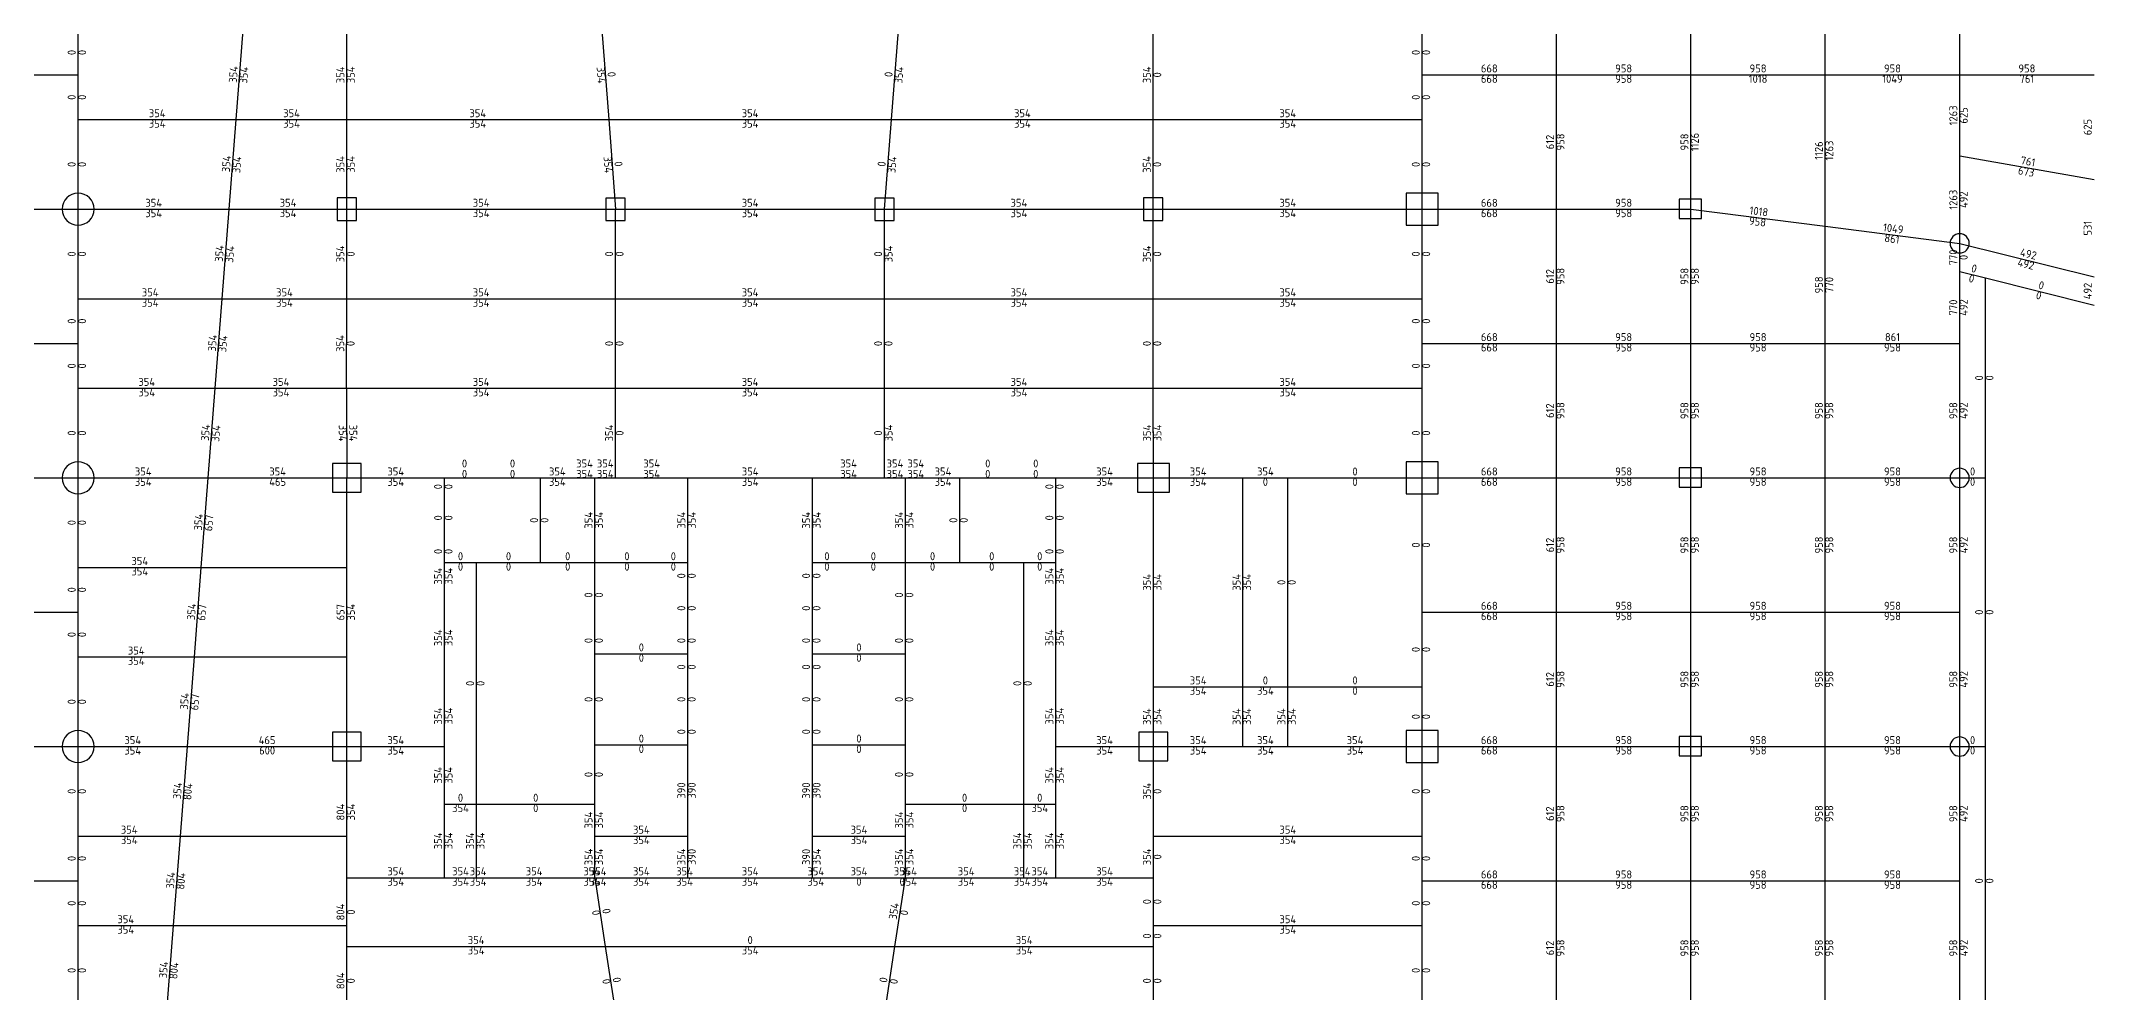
# Model space of a CAD drawing. Header units: millimetres. Extents: x -245177 to 1112891, y -1092030 to 122567.
# Drawn here: x -80562 to -16446, y -13873 to 15891 of the extents above; entities that cross this region are included whole.
import ezdxf
from ezdxf.enums import TextEntityAlignment as Align

# ---------------------------------------------------------------- set-up
doc = ezdxf.new("R2010")
doc.units = ezdxf.units.MM
doc.header["$MEASUREMENT"] = 0
for name, color, linetype in [('13', 4, 'Continuous'), ('dsg', 7, 'Continuous'), ('jiantu', 134, 'Continuous')]:
    doc.layers.add(name, color=color, linetype=linetype)
doc.styles.add('TrueTypeFont', font='yjkeng.shx', dxfattribs={"bigfont": 'yjkchn.shx'})

msp = doc.modelspace()

# ---------------------------------------------------------------- linework, layer by layer
at = {"layer": 'jiantu'}
for p, q in [((-33210, 14833), (-33210, 19033)), ((-29010, 14833), (-29010, 19033)), ((-24810, 14833), (-24810, 19033)), ((-20610, 14833), (-20610, 19033)), ((-79405, 14833), (-79405, 16233)), ((-74462, 13433), (-74244, 16233)), ((-71009, 13433), (-71007, 16233)), ((-63040, 16233), (-62825, 13433)), ((-53988, 13433), (-53771, 16233)), ((-45809, 13433), (-45807, 16233)), ((-37405, 14833), (-37405, 16233)), ((-83610, 14833), (-79405, 14833)), ((-79405, 13433), (-79405, 14833)), ((-37405, 13433), (-37405, 14833)), ((-37405, 14833), (-33210, 14833)), ((-33210, 10633), (-33210, 14833)), ((-33210, 14833), (-29010, 14833)), ((-29010, 10633), (-29010, 14833)), ((-29010, 14833), (-24810, 14833)), ((-24810, 10098), (-24810, 14833)), ((-24810, 14833), (-20610, 14833)), ((-20610, 14833), (-16410, 14833)), ((-20610, 12297), (-20610, 14833)), ((-79405, 10632), (-79405, 13433)), ((-79405, 13433), (-74462, 13433)), ((-74680, 10633), (-74462, 13433)), ((-74462, 13433), (-71009, 13433)), ((-71010, 10633), (-71009, 13433)), ((-71009, 13433), (-62825, 13433)), ((-62825, 13433), (-62610, 10632)), ((-62825, 13433), (-53988, 13433)), ((-54205, 10632), (-53988, 13433)), ((-53988, 13433), (-45809, 13433)), ((-45810, 10633), (-45809, 13433)), ((-45809, 13433), (-37405, 13433)), ((-37405, 10632), (-37405, 13433)), ((-20610, 9564), (-20610, 12297)), ((-20610, 12297), (-16410, 11564)), ((-83610, 10633), (-79405, 10632)), ((-79405, 10632), (-74680, 10633)), ((-79405, 7833), (-79405, 10632)), ((-74899, 7833), (-74680, 10633)), ((-74680, 10633), (-71010, 10633)), ((-71012, 7833), (-71010, 10633)), ((-71010, 10633), (-62610, 10632)), ((-62610, 10632), (-54205, 10632)), ((-62610, 7833), (-62610, 10632)), ((-54205, 10632), (-45810, 10633)), ((-54205, 7833), (-54205, 10632)), ((-45810, 10633), (-37405, 10632)), ((-45809, 7833), (-45810, 10633)), ((-37405, 10632), (-33210, 10633)), ((-37405, 7833), (-37405, 10632)), ((-33210, 10633), (-29010, 10633)), ((-33210, 6433), (-33210, 10633)), ((-29010, 10633), (-24810, 10098)), ((-29010, 6433), (-29010, 10633)), ((-24810, 10098), (-20610, 9564)), ((-24810, 6433), (-24810, 10098)), ((-20610, 8685), (-20610, 9564)), ((-20610, 9564), (-16410, 8514)), ((-20610, 6433), (-20610, 8685)), ((-20610, 8685), (-19803, 8483)), ((-19803, 8483), (-16410, 7635)), ((-19803, 2233), (-19803, 8483)), ((-79405, 7833), (-74899, 7833)), ((-79405, 6433), (-79405, 7833)), ((-75117, 5033), (-74899, 7833)), ((-74899, 7833), (-71012, 7833)), ((-71014, 5033), (-71012, 7833)), ((-71012, 7833), (-62610, 7833)), ((-62610, 5033), (-62610, 7833)), ((-62610, 7833), (-54205, 7833)), ((-54205, 5033), (-54205, 7833)), ((-54205, 7833), (-45809, 7833)), ((-45807, 5033), (-45809, 7833)), ((-45809, 7833), (-37405, 7833)), ((-37405, 6433), (-37405, 7833)), ((-83610, 6433), (-79405, 6433)), ((-79405, 5033), (-79405, 6433)), ((-37405, 5033), (-37405, 6433)), ((-37405, 6433), (-33210, 6433)), ((-33210, 2233), (-33210, 6433)), ((-33210, 6433), (-29010, 6433)), ((-29010, 2233), (-29010, 6433)), ((-29010, 6433), (-24810, 6433)), ((-24810, 2233), (-24810, 6433)), ((-24810, 6433), (-20610, 6433)), ((-20610, 2233), (-20610, 6433)), ((-79405, 2232), (-79405, 5033)), ((-79405, 5033), (-75117, 5033)), ((-75335, 2232), (-75117, 5033)), ((-75117, 5033), (-71014, 5033)), ((-71014, 5033), (-71005, 2232)), ((-71014, 5033), (-62610, 5033)), ((-62610, 2232), (-62610, 5033)), ((-62610, 5033), (-54205, 5033)), ((-54205, 2232), (-54205, 5033)), ((-54205, 5033), (-45807, 5033)), ((-45805, 2232), (-45807, 5033)), ((-45807, 5033), (-37405, 5033)), ((-37405, 2232), (-37405, 5033)), ((-83610, 2233), (-79405, 2232)), ((-79405, 2232), (-75335, 2232)), ((-79405, -567), (-79405, 2232)), ((-75554, -567), (-75335, 2232)), ((-75335, 2232), (-71005, 2232)), ((-71005, 2232), (-67955, 2232)), ((-71005, -6168), (-71005, 2232)), ((-64955, 2232), (-63905, 2232)), ((-63255, -418), (-63255, 2232)), ((-60355, 2232), (-56455, 2232)), ((-60355, -418), (-60355, 2232)), ((-56455, -418), (-56455, 2232)), ((-53555, -418), (-53555, 2232)), ((-52905, 2232), (-51855, 2232)), ((-48855, 2232), (-45805, 2232)), ((-45805, 2232), (-43005, 2232)), ((-45805, -4300), (-45805, 2232)), ((-43005, 2232), (-41605, 2232)), ((-43005, -4300), (-43005, 2232)), ((-41605, 2232), (-37405, 2232)), ((-41605, -4300), (-41605, 2232)), ((-37405, 2232), (-33210, 2233)), ((-37405, -1967), (-37405, 2232)), ((-33210, 2233), (-29010, 2233)), ((-33210, -1967), (-33210, 2233)), ((-29010, 2233), (-24810, 2233)), ((-29010, -1967), (-29010, 2233)), ((-24810, 2233), (-20610, 2233)), ((-24810, -1967), (-24810, 2233)), ((-20610, 2233), (-19803, 2233)), ((-20610, -1967), (-20610, 2233)), ((-19804, -6167), (-19803, 2233)), ((-67955, 282), (-67955, 1682)), ((-48855, 282), (-48855, 1682)), ((-79405, -567), (-75554, -567)), ((-79405, -1967), (-79405, -567)), ((-75772, -3367), (-75554, -567)), ((-75554, -567), (-71018, -567)), ((-66955, -7968), (-66955, -418)), ((-64955, -418), (-63255, -418)), ((-63255, -418), (-61255, -418)), ((-63255, -2443), (-63255, -418)), ((-61255, -418), (-60355, -418)), ((-60355, -1243), (-60355, -418)), ((-56455, -418), (-55555, -418)), ((-56455, -1243), (-56455, -418)), ((-55555, -418), (-53555, -418)), ((-53555, -418), (-51855, -418)), ((-53555, -2443), (-53555, -418)), ((-49855, -7968), (-49855, -418)), ((-67955, -4268), (-67955, -1268)), ((-60355, -2443), (-60355, -1243)), ((-56455, -2443), (-56455, -1243)), ((-48855, -4268), (-48855, -1268)), ((-83610, -1967), (-79405, -1967)), ((-79405, -3367), (-79405, -1967)), ((-37405, -4300), (-37405, -1967)), ((-37405, -1967), (-33210, -1967)), ((-33210, -6167), (-33210, -1967)), ((-33210, -1967), (-29010, -1967)), ((-29010, -6167), (-29010, -1967)), ((-29010, -1967), (-24810, -1967)), ((-24810, -6167), (-24810, -1967)), ((-24810, -1967), (-20610, -1967)), ((-20610, -6167), (-20610, -1967)), ((-79405, -6168), (-79405, -3367)), ((-79405, -3367), (-75772, -3367)), ((-75990, -6168), (-75772, -3367)), ((-75772, -3367), (-71020, -3367)), ((-60355, -5293), (-60355, -4093)), ((-56455, -5293), (-56455, -4093)), ((-45805, -6168), (-45805, -4300)), ((-45805, -4300), (-43005, -4300)), ((-43005, -4300), (-41605, -4300)), ((-41605, -6168), (-41605, -4300)), ((-41605, -4300), (-37405, -4300)), ((-37405, -6168), (-37405, -4300)), ((-60355, -6118), (-60355, -5293)), ((-56455, -6118), (-56455, -5293)), ((-83610, -6167), (-79405, -6168)), ((-79405, -6168), (-75990, -6168)), ((-79405, -8967), (-79405, -6168)), ((-76209, -8967), (-75990, -6168)), ((-75990, -6168), (-71005, -6168)), ((-71005, -6168), (-67955, -6168)), ((-71005, -10268), (-71005, -6168)), ((-63255, -6118), (-60355, -6118)), ((-60355, -8968), (-60355, -6118)), ((-56455, -6118), (-53555, -6118)), ((-56455, -8968), (-56455, -6118)), ((-48855, -6168), (-45805, -6168)), ((-45805, -6168), (-43005, -6168)), ((-45805, -8967), (-45805, -6168)), ((-43005, -6168), (-41605, -6168)), ((-41605, -6168), (-37405, -6168)), ((-37405, -6168), (-33210, -6167)), ((-37405, -8967), (-37405, -6168)), ((-33210, -6167), (-29010, -6167)), ((-33210, -10367), (-33210, -6167)), ((-29010, -6167), (-24810, -6167)), ((-29010, -10367), (-29010, -6167)), ((-24810, -6167), (-20610, -6167)), ((-24810, -10367), (-24810, -6167)), ((-20610, -6167), (-19804, -6167)), ((-20610, -10367), (-20610, -6167)), ((-19804, -14567), (-19804, -6167)), ((-67955, -7968), (-66955, -7968)), ((-66955, -10268), (-66955, -7968)), ((-66955, -7968), (-63255, -7968)), ((-53555, -7968), (-49855, -7968)), ((-49855, -10268), (-49855, -7968)), ((-49855, -7968), (-48855, -7968)), ((-79405, -8967), (-76209, -8967)), ((-79405, -10367), (-79405, -8967)), ((-76427, -11767), (-76209, -8967)), ((-76209, -8967), (-71024, -8967)), ((-63255, -8968), (-60355, -8968)), ((-56455, -8968), (-53555, -8968)), ((-45805, -10268), (-45805, -8967)), ((-45805, -8967), (-37405, -8967)), ((-37405, -10367), (-37405, -8967)), ((-83610, -10367), (-79405, -10367)), ((-79405, -11767), (-79405, -10367)), ((-71005, -12418), (-71005, -10268)), ((-71005, -10268), (-67955, -10268)), ((-66855, -10268), (-63455, -10268)), ((-63255, -10268), (-62930, -12418)), ((-63055, -10268), (-60555, -10268)), ((-60355, -10268), (-56455, -10268)), ((-56255, -10268), (-53755, -10268)), ((-53880, -12418), (-53555, -10268)), ((-53355, -10268), (-49955, -10268)), ((-48855, -10268), (-45805, -10268)), ((-45805, -11767), (-45805, -10268)), ((-37405, -11767), (-37405, -10367)), ((-37405, -10367), (-33210, -10367)), ((-33210, -14567), (-33210, -10367)), ((-33210, -10367), (-29010, -10367)), ((-29010, -14567), (-29010, -10367)), ((-29010, -10367), (-24810, -10367)), ((-24810, -14567), (-24810, -10367)), ((-24810, -10367), (-20610, -10367)), ((-20610, -14567), (-20610, -10367)), ((-79405, -14568), (-79405, -11767)), ((-79405, -11767), (-76427, -11767)), ((-76645, -14568), (-76427, -11767)), ((-76427, -11767), (-71026, -11767)), ((-45805, -12418), (-45805, -11767)), ((-45805, -11767), (-37405, -11767)), ((-37405, -14568), (-37405, -11767)), ((-71005, -14568), (-71005, -12418)), ((-71005, -12418), (-62930, -12418)), ((-62930, -12418), (-62605, -14568)), ((-62930, -12418), (-53880, -12418)), ((-54205, -14568), (-53880, -12418)), ((-53880, -12418), (-45805, -12418)), ((-45805, -14568), (-45805, -12418))]:
    msp.add_line(p, q, dxfattribs=at)
at = {"layer": 'jiantu', "color": 94}
for p, q in [((-67955, 2232), (-66705, 2232)), ((-67955, 1682), (-67955, 2232)), ((-66705, 2232), (-64955, 2232)), ((-64955, -418), (-64955, 2232)), ((-63905, 2232), (-63255, 2232)), ((-63255, 2232), (-62610, 2232)), ((-62610, 2232), (-60355, 2232)), ((-56455, 2232), (-54205, 2232)), ((-54205, 2232), (-53555, 2232)), ((-53555, 2232), (-52905, 2232)), ((-51855, 2232), (-50105, 2232)), ((-51855, -418), (-51855, 2232)), ((-50105, 2232), (-48855, 2232)), ((-48855, 1682), (-48855, 2232)), ((-43005, 2232), (-41605, 2232)), ((-43005, -4300), (-43005, 2232)), ((-41605, 2232), (-37405, 2232)), ((-37405, -1967), (-37405, 2232)), ((-67955, -418), (-67955, 282)), ((-48855, -418), (-48855, 282)), ((-67955, -1268), (-67955, -418)), ((-67955, -418), (-66955, -418)), ((-66955, -418), (-64955, -418)), ((-51855, -418), (-49855, -418)), ((-49855, -418), (-48855, -418)), ((-48855, -1268), (-48855, -418)), ((-63255, -3268), (-63255, -2443)), ((-60355, -3268), (-60355, -2443)), ((-56455, -3268), (-56455, -2443)), ((-53555, -3268), (-53555, -2443)), ((-37405, -4300), (-37405, -1967)), ((-63255, -3268), (-60355, -3268)), ((-63255, -6118), (-63255, -3268)), ((-60355, -4093), (-60355, -3268)), ((-56455, -3268), (-53555, -3268)), ((-56455, -4093), (-56455, -3268)), ((-53555, -6118), (-53555, -3268)), ((-67955, -6168), (-67955, -4268)), ((-48855, -6168), (-48855, -4268)), ((-43005, -6168), (-43005, -4300)), ((-37405, -6168), (-37405, -4300)), ((-67955, -7968), (-67955, -6168)), ((-63255, -7968), (-63255, -6118)), ((-60355, -8968), (-60355, -6118)), ((-56455, -8968), (-56455, -6118)), ((-53555, -7968), (-53555, -6118)), ((-48855, -7968), (-48855, -6168)), ((-43005, -6168), (-41605, -6168)), ((-41605, -6168), (-37405, -6168)), ((-67955, -10268), (-67955, -7968)), ((-63255, -8968), (-63255, -7968)), ((-53555, -8968), (-53555, -7968)), ((-48855, -10268), (-48855, -7968)), ((-63255, -10268), (-63255, -8968)), ((-63255, -8968), (-60355, -8968)), ((-60355, -10268), (-60355, -8968)), ((-56455, -10268), (-56455, -8968)), ((-56455, -8968), (-53555, -8968)), ((-53555, -10268), (-53555, -8968)), ((-67955, -10268), (-66955, -10268)), ((-66955, -10268), (-66855, -10268)), ((-63455, -10268), (-63255, -10268)), ((-63255, -10268), (-63055, -10268)), ((-60555, -10268), (-60355, -10268)), ((-56455, -10268), (-56255, -10268)), ((-53755, -10268), (-53555, -10268)), ((-53555, -10268), (-53355, -10268)), ((-49955, -10268), (-49855, -10268)), ((-49855, -10268), (-48855, -10268))]:
    msp.add_line(p, q, dxfattribs=at)
at = {"layer": 'jiantu', "color": 54}
for points in [[(-78905, 10632, 1), (-79905, 10632, 1)], [(-20310, 9564, 1), (-20910, 9564, 1)], [(-78905, 2232, 1), (-79905, 2232, 1)], [(-20310, 2233, 1), (-20910, 2233, 1)], [(-78905, -6168, 1), (-79905, -6168, 1)], [(-20310, -6167, 1), (-20910, -6167, 1)]]:
    msp.add_lwpolyline(points, format="xyb", close=True, dxfattribs=at)
for points in [[(-70710, 10983), (-71310, 10983), (-71310, 10283), (-70710, 10283)], [(-62310, 10982), (-62910, 10982), (-62910, 10282), (-62310, 10282)], [(-53905, 10982), (-54505, 10982), (-54505, 10282), (-53905, 10282)], [(-45510, 10983), (-46110, 10983), (-46110, 10283), (-45510, 10283)], [(-36905, 11132), (-37905, 11132), (-37905, 10132), (-36905, 10132)], [(-28675, 10943), (-29375, 10943), (-29375, 10343), (-28675, 10343)], [(-70555, 2682), (-71455, 2682), (-71455, 1782), (-70555, 1782)], [(-45305, 2682), (-46305, 2682), (-46305, 1782), (-45305, 1782)], [(-36905, 2732), (-37905, 2732), (-37905, 1732), (-36905, 1732)], [(-28675, 2543), (-29375, 2543), (-29375, 1943), (-28675, 1943)], [(-70555, -5718), (-71455, -5718), (-71455, -6618), (-70555, -6618)], [(-45355, -5718), (-46255, -5718), (-46255, -6618), (-45355, -6618)], [(-36905, -5668), (-37905, -5668), (-37905, -6668), (-36905, -6668)], [(-28675, -5857), (-29375, -5857), (-29375, -6457), (-28675, -6457)]]:
    msp.add_lwpolyline(points, close=True, dxfattribs=at)

# ---------------------------------------------------------------- texts
at = {"layer": '13', "color": 4, "linetype": 'Continuous', "style": 'TrueTypeFont'}
for s, p in [('668', (-35308, 14833)), ('958', (-31110, 14833)), ('958', (-26910, 14833)), ('958', (-22710, 14833)), ('958', (-18510, 14833)), ('668', (-35308, 10632)), ('958', (-31110, 10633)), ('668', (-35308, 6433)), ('958', (-31110, 6433)), ('958', (-26910, 6433)), ('861', (-22710, 6433)), ('668', (-35308, 2232)), ('958', (-31110, 2233)), ('958', (-26910, 2233)), ('958', (-22710, 2233)), ('668', (-35308, -1967)), ('958', (-31110, -1967)), ('958', (-26910, -1967)), ('958', (-22710, -1967)), ('668', (-35308, -6168)), ('958', (-31110, -6167)), ('958', (-26910, -6167)), ('958', (-22710, -6167)), ('668', (-35308, -10367)), ('958', (-31110, -10367)), ('958', (-26910, -10367)), ('958', (-22710, -10367))]:
    msp.add_text(s, height=250, dxfattribs=at).set_placement(p, align=Align.BOTTOM_CENTER)
for s, p in [('668', (-35308, 14833)), ('958', (-31110, 14833)), ('1018', (-26910, 14833)), ('1049', (-22710, 14833)), ('761', (-18510, 14833)), ('668', (-35308, 10632)), ('958', (-31110, 10633)), ('668', (-35308, 6433)), ('958', (-31110, 6433)), ('958', (-26910, 6433)), ('958', (-22710, 6433)), ('668', (-35308, 2232)), ('958', (-31110, 2233)), ('958', (-26910, 2233)), ('958', (-22710, 2233)), ('668', (-35308, -1967)), ('958', (-31110, -1967)), ('958', (-26910, -1967)), ('958', (-22710, -1967)), ('600', (-73498, -6168)), ('668', (-35308, -6168)), ('958', (-31110, -6167)), ('958', (-26910, -6167)), ('958', (-22710, -6167)), ('668', (-35308, -10367)), ('958', (-31110, -10367)), ('958', (-26910, -10367)), ('958', (-22710, -10367))]:
    msp.add_text(s, height=250, dxfattribs=at).set_placement(p, align=Align.TOP_CENTER)
for s, rotation, p in [('1263', 90, (-20610, 13565)), ('612', 90, (-33210, 12733)), ('958', 90, (-29010, 12733)), ('625', 90, (-16410, 13199)), ('1126', 90, (-24810, 12466)), ('761', -9.89955, (-18510, 11930)), ('1263', 90, (-20610, 10930)), ('1018', -7.25414, (-26910, 10366)), ('1049', -7.25414, (-22710, 9831)), ('531', 90, (-16410, 10039)), ('770', 90, (-20610, 9125)), ('612', 90, (-33210, 8533)), ('958', 90, (-29010, 8533)), ('958', 90, (-24810, 8266)), ('770', 90, (-20610, 7559)), ('612', 90, (-33210, 4333)), ('958', 90, (-29010, 4333)), ('958', 90, (-24810, 4333)), ('958', 90, (-20610, 4333)), ('612', 90, (-33210, 133)), ('958', 90, (-29010, 133)), ('958', 90, (-24810, 133)), ('958', 90, (-20610, 133)), ('657', 90, (-71005, -1968)), ('958', 90, (-29010, -4067)), ('958', 90, (-24810, -4067)), ('958', 90, (-20610, -4067)), ('612', 90, (-33210, -4067)), ('804', 90, (-71005, -8218)), ('612', 90, (-33210, -8267)), ('958', 90, (-29010, -8267)), ('958', 90, (-24810, -8267)), ('958', 90, (-20610, -8267)), ('804', 90, (-71005, -11343)), ('612', 90, (-33210, -12467)), ('958', 90, (-29010, -12467)), ('958', 90, (-24810, -12467)), ('958', 90, (-20610, -12467)), ('804', 90, (-71005, -13493))]:
    msp.add_text(s, height=250, rotation=rotation, dxfattribs=at).set_placement(p, align=Align.BOTTOM_CENTER)
for s, rotation, p in [('625', 90, (-20610, 13565)), ('958', 90, (-33210, 12733)), ('1126', 90, (-29010, 12733)), ('1263', 90, (-24810, 12466)), ('673', -9.89955, (-18510, 11930)), ('958', -7.25414, (-26910, 10366)), ('861', -7.25414, (-22710, 9831)), ('958', 90, (-33210, 8533)), ('958', 90, (-29010, 8533)), ('770', 90, (-24810, 8266)), ('958', 90, (-33210, 4333)), ('958', 90, (-29010, 4333)), ('958', 90, (-24810, 4333)), ('657', 85.54134, (-75445, 833)), ('958', 90, (-33210, 133)), ('958', 90, (-29010, 133)), ('958', 90, (-24810, 133)), ('657', 85.54134, (-75663, -1967)), ('958', 90, (-33210, -4067)), ('958', 90, (-29010, -4067)), ('958', 90, (-24810, -4067)), ('657', 85.54134, (-75881, -4767)), ('804', 85.54134, (-76100, -7567)), ('958', 90, (-33210, -8267)), ('958', 90, (-29010, -8267)), ('958', 90, (-24810, -8267)), ('804', 85.54134, (-76318, -10367)), ('958', 90, (-33210, -12467)), ('958', 90, (-29010, -12467)), ('958', 90, (-24810, -12467)), ('804', 85.54134, (-76536, -13167))]:
    msp.add_text(s, height=250, rotation=rotation, dxfattribs=at).set_placement(p, align=Align.TOP_CENTER)
at = {"layer": 'dsg', "color": 1, "linetype": 'Continuous', "style": 'TrueTypeFont'}
for s, rotation, p in [('0', 90, (-79405, 15533)), ('0', 90, (-37405, 15533)), ('354', 85.54134, (-74353, 14833)), ('354', 90, (-71009, 14833)), ('0', 274.3862, (-62933, 14833)), ('0', 85.57554, (-53880, 14833)), ('354', 90, (-45809, 14833)), ('0', 90, (-79405, 14133)), ('0', 90, (-37405, 14133)), ('354', 85.54134, (-74571, 12033)), ('354', 90, (-71010, 12033)), ('354', 90, (-45810, 12033)), ('0', 90, (-79405, 12033)), ('0', 274.3862, (-62718, 12033)), ('0', 85.57554, (-54096, 12032)), ('0', 90, (-37405, 12033)), ('0', 90, (-79405, 9233)), ('354', 85.54134, (-74790, 9233)), ('354', 90, (-71012, 9233)), ('0', 90, (-62610, 9233)), ('0', 90, (-54205, 9232)), ('354', 90, (-45809, 9233)), ('0', 90, (-37405, 9233)), ('492', 345.96376, (-18510, 9039)), ('0', 345.9596, (-20207, 8584)), ('0', 345.9596, (-18107, 8059)), ('492', 90, (-16410, 8074)), ('0', 90, (-79405, 7133)), ('0', 90, (-37405, 7133)), ('354', 85.54134, (-75008, 6433)), ('354', 90, (-71014, 6433)), ('0', 90, (-62610, 6433)), ('0', 90, (-54205, 6433)), ('0', 90, (-45807, 6433)), ('0', 90, (-79405, 5733)), ('0', 90, (-37405, 5733)), ('0', 90, (-19803, 5358)), ('354', 85.54134, (-75226, 3633)), ('354', 270.19401, (-71009, 3633)), ('354', 90, (-62610, 3633)), ('354', 90, (-45805, 3633)), ('0', 90, (-79405, 3633)), ('0', 90, (-54205, 3633)), ('0', 90, (-37405, 3633)), ('0', 90, (-67955, 1957)), ('0', 90, (-48855, 1957)), ('0', 90, (-79405, 833)), ('354', 85.54134, (-75445, 833)), ('0', 90, (-67955, 982)), ('0', 90, (-64955, 907)), ('354', 90, (-63255, 907)), ('354', 90, (-60355, 907)), ('354', 90, (-56455, 907)), ('354', 90, (-53555, 907)), ('0', 90, (-51855, 907)), ('0', 90, (-48855, 982)), ('0', 90, (-37405, 133)), ('354', 90, (-67955, -843)), ('0', 90, (-67955, -68)), ('354', 90, (-48855, -843)), ('0', 90, (-48855, -68)), ('0', 90, (-79405, -1267)), ('0', 90, (-60355, -830)), ('0', 90, (-56455, -830)), ('354', 90, (-45805, -1034)), ('354', 90, (-43005, -1034)), ('0', 90, (-41605, -1034)), ('354', 85.54134, (-75663, -1967)), ('0', 90, (-63255, -1430)), ('0', 90, (-60355, -1843)), ('0', 90, (-56455, -1843)), ('0', 90, (-53555, -1430)), ('0', 90, (-19804, -1967)), ('354', 90, (-67955, -2768)), ('354', 90, (-48855, -2768)), ('0', 90, (-79405, -2667)), ('0', 90, (-63255, -2855)), ('0', 90, (-60355, -2855)), ('0', 90, (-56455, -2855)), ('0', 90, (-53555, -2855)), ('0', 90, (-37405, -3134)), ('0', 90, (-60355, -3680)), ('0', 90, (-56455, -3680)), ('0', 90, (-66955, -4193)), ('0', 90, (-49855, -4193)), ('0', 90, (-79405, -4767)), ('354', 85.54134, (-75881, -4767)), ('354', 90, (-67955, -5218)), ('0', 90, (-63255, -4693)), ('0', 90, (-60355, -4693)), ('0', 90, (-56455, -4693)), ('0', 90, (-53555, -4693)), ('354', 90, (-48855, -5218)), ('354', 90, (-45805, -5234)), ('354', 90, (-43005, -5234)), ('354', 90, (-41605, -5234)), ('0', 90, (-60355, -5705)), ('0', 90, (-56455, -5705)), ('0', 90, (-37405, -5234)), ('354', 90, (-67955, -7068)), ('0', 90, (-63255, -7043)), ('0', 90, (-53555, -7043)), ('354', 90, (-48855, -7068)), ('0', 90, (-79405, -7567)), ('354', 85.54134, (-76100, -7567)), ('390', 90, (-60355, -7543)), ('390', 90, (-56455, -7543)), ('354', 90, (-45805, -7567)), ('0', 90, (-37405, -7567)), ('354', 90, (-63255, -8468)), ('354', 90, (-53555, -8468)), ('354', 90, (-67955, -9118)), ('354', 90, (-66955, -9118)), ('354', 90, (-49855, -9118)), ('354', 90, (-48855, -9118)), ('0', 90, (-79405, -9667)), ('354', 90, (-63255, -9618)), ('354', 90, (-60355, -9618)), ('390', 90, (-56455, -9618)), ('354', 90, (-53555, -9618)), ('354', 90, (-45805, -9617)), ('0', 90, (-37405, -9667)), ('354', 85.54134, (-76318, -10367)), ('0', 90, (-19804, -10367)), ('0', 90, (-79405, -11067)), ('0', 278.59594, (-63092, -11343)), ('354', 81.40412, (-53717, -11343)), ('0', 90, (-45805, -11017)), ('0', 90, (-37405, -11067)), ('0', 90, (-45805, -12092)), ('0', 90, (-79405, -13167)), ('354', 85.54134, (-76536, -13167)), ('0', 278.59594, (-62767, -13493)), ('0', 81.40412, (-54042, -13493)), ('0', 90, (-45805, -13493)), ('0', 90, (-37405, -13167))]:
    msp.add_text(s, height=250, rotation=rotation, dxfattribs=at).set_placement(p, align=Align.BOTTOM_CENTER)
for s, rotation, p in [('0', 90, (-79405, 15533)), ('0', 90, (-37405, 15533)), ('354', 85.54134, (-74353, 14833)), ('354', 90, (-71009, 14833)), ('354', 274.3862, (-62933, 14833)), ('354', 85.57554, (-53880, 14833)), ('0', 90, (-45809, 14833)), ('0', 90, (-79405, 14133)), ('0', 90, (-37405, 14133)), ('354', 85.54134, (-74571, 12033)), ('354', 90, (-71010, 12033)), ('354', 274.3862, (-62718, 12033)), ('354', 85.57554, (-54096, 12032)), ('0', 90, (-79405, 12033)), ('0', 90, (-45810, 12033)), ('0', 90, (-37405, 12033)), ('492', 90, (-20610, 10930)), ('0', 90, (-79405, 9233)), ('354', 85.54134, (-74790, 9233)), ('0', 90, (-71012, 9233)), ('0', 90, (-62610, 9233)), ('354', 90, (-54205, 9232)), ('0', 90, (-45809, 9233)), ('0', 90, (-37405, 9233)), ('0', 90, (-20610, 9125)), ('492', 345.96376, (-18510, 9039)), ('0', 345.9596, (-20207, 8584)), ('492', 90, (-20610, 7559)), ('0', 345.9596, (-18107, 8059)), ('0', 90, (-79405, 7133)), ('0', 90, (-37405, 7133)), ('354', 85.54134, (-75008, 6433)), ('0', 90, (-71014, 6433)), ('0', 90, (-62610, 6433)), ('0', 90, (-54205, 6433)), ('0', 90, (-45807, 6433)), ('0', 90, (-79405, 5733)), ('0', 90, (-37405, 5733)), ('0', 90, (-19803, 5358)), ('492', 90, (-20610, 4333)), ('354', 85.54134, (-75226, 3633)), ('354', 270.19401, (-71009, 3633)), ('354', 90, (-54205, 3633)), ('354', 90, (-45805, 3633)), ('0', 90, (-79405, 3633)), ('0', 90, (-62610, 3633)), ('0', 90, (-37405, 3633)), ('0', 90, (-67955, 1957)), ('0', 90, (-48855, 1957)), ('0', 90, (-79405, 833)), ('0', 90, (-67955, 982)), ('0', 90, (-64955, 907)), ('354', 90, (-63255, 907)), ('354', 90, (-60355, 907)), ('354', 90, (-56455, 907)), ('354', 90, (-53555, 907)), ('0', 90, (-51855, 907)), ('0', 90, (-48855, 982)), ('0', 90, (-37405, 133)), ('492', 90, (-20610, 133)), ('354', 90, (-67955, -843)), ('0', 90, (-67955, -68)), ('354', 90, (-48855, -843)), ('0', 90, (-48855, -68)), ('0', 90, (-79405, -1267)), ('0', 90, (-60355, -830)), ('0', 90, (-56455, -830)), ('354', 90, (-45805, -1034)), ('354', 90, (-43005, -1034)), ('0', 90, (-41605, -1034)), ('354', 90, (-71005, -1968)), ('0', 90, (-63255, -1430)), ('0', 90, (-60355, -1843)), ('0', 90, (-56455, -1843)), ('0', 90, (-53555, -1430)), ('0', 90, (-19804, -1967)), ('354', 90, (-67955, -2768)), ('354', 90, (-48855, -2768)), ('0', 90, (-79405, -2667)), ('0', 90, (-63255, -2855)), ('0', 90, (-60355, -2855)), ('0', 90, (-56455, -2855)), ('0', 90, (-53555, -2855)), ('0', 90, (-37405, -3134)), ('0', 90, (-60355, -3680)), ('0', 90, (-56455, -3680)), ('492', 90, (-20610, -4067)), ('0', 90, (-66955, -4193)), ('0', 90, (-49855, -4193)), ('0', 90, (-79405, -4767)), ('354', 90, (-67955, -5218)), ('0', 90, (-63255, -4693)), ('0', 90, (-60355, -4693)), ('0', 90, (-56455, -4693)), ('0', 90, (-53555, -4693)), ('354', 90, (-48855, -5218)), ('354', 90, (-45805, -5234)), ('354', 90, (-43005, -5234)), ('354', 90, (-41605, -5234)), ('0', 90, (-60355, -5705)), ('0', 90, (-56455, -5705)), ('0', 90, (-37405, -5234)), ('354', 90, (-67955, -7068)), ('0', 90, (-63255, -7043)), ('0', 90, (-53555, -7043)), ('354', 90, (-48855, -7068)), ('0', 90, (-79405, -7567)), ('390', 90, (-60355, -7543)), ('390', 90, (-56455, -7543)), ('0', 90, (-45805, -7567)), ('0', 90, (-37405, -7567)), ('354', 90, (-71005, -8218)), ('354', 90, (-63255, -8468)), ('354', 90, (-53555, -8468)), ('492', 90, (-20610, -8267)), ('354', 90, (-67955, -9118)), ('354', 90, (-66955, -9118)), ('354', 90, (-49855, -9118)), ('354', 90, (-48855, -9118)), ('0', 90, (-79405, -9667)), ('354', 90, (-63255, -9618)), ('390', 90, (-60355, -9618)), ('354', 90, (-56455, -9618)), ('354', 90, (-53555, -9618)), ('0', 90, (-45805, -9617)), ('0', 90, (-37405, -9667)), ('0', 90, (-19804, -10367)), ('0', 90, (-79405, -11067)), ('0', 90, (-71005, -11343)), ('0', 278.59594, (-63092, -11343)), ('0', 81.40412, (-53717, -11343)), ('0', 90, (-45805, -11017)), ('0', 90, (-37405, -11067)), ('0', 90, (-45805, -12092)), ('492', 90, (-20610, -12467)), ('0', 90, (-79405, -13167)), ('0', 90, (-71005, -13493)), ('0', 278.59594, (-62767, -13493)), ('0', 81.40412, (-54042, -13493)), ('0', 90, (-45805, -13493)), ('0', 90, (-37405, -13167))]:
    msp.add_text(s, height=250, rotation=rotation, dxfattribs=at).set_placement(p, align=Align.TOP_CENTER)
for s, p in [('354', (-76933, 13433)), ('354', (-72735, 13433)), ('354', (-66917, 13433)), ('354', (-58407, 13433)), ('354', (-49898, 13433)), ('354', (-41607, 13433)), ('354', (-77043, 10632)), ('354', (-72845, 10633)), ('354', (-66810, 10633)), ('354', (-58408, 10632)), ('354', (-50008, 10632)), ('354', (-41608, 10633)), ('354', (-77152, 7833)), ('354', (-72956, 7833)), ('354', (-66811, 7833)), ('354', (-58408, 7833)), ('354', (-50007, 7833)), ('354', (-41607, 7833)), ('354', (-77261, 5033)), ('354', (-73066, 5033)), ('354', (-66812, 5033)), ('354', (-58408, 5033)), ('354', (-50006, 5033)), ('354', (-41606, 5033)), ('0', (-67330, 2482)), ('0', (-65830, 2482)), ('354', (-63580, 2482)), ('354', (-62933, 2482)), ('354', (-61483, 2482)), ('354', (-55330, 2482)), ('354', (-53880, 2482)), ('354', (-53230, 2482)), ('0', (-50980, 2482)), ('0', (-49480, 2482)), ('354', (-77370, 2232)), ('354', (-73170, 2232)), ('354', (-69480, 2232)), ('354', (-64430, 2232)), ('354', (-58405, 2232)), ('354', (-52380, 2232)), ('354', (-47330, 2232)), ('354', (-44405, 2232)), ('354', (-42305, 2232)), ('0', (-39505, 2232)), ('0', (-20207, 2233)), ('354', (-77479, -567)), ('0', (-67455, -418)), ('0', (-65955, -418)), ('0', (-64105, -418)), ('0', (-62255, -418)), ('0', (-60805, -418)), ('0', (-56005, -418)), ('0', (-54555, -418)), ('0', (-52705, -418)), ('0', (-50855, -418)), ('0', (-49355, -418)), ('354', (-77588, -3367)), ('0', (-61805, -3268)), ('0', (-55005, -3268)), ('354', (-44405, -4300)), ('0', (-42305, -4300)), ('0', (-39505, -4300)), ('354', (-77698, -6168)), ('465', (-73498, -6168)), ('354', (-69480, -6168)), ('0', (-61805, -6118)), ('0', (-55005, -6118)), ('354', (-47330, -6168)), ('354', (-44405, -6168)), ('354', (-42305, -6168)), ('354', (-39505, -6168)), ('0', (-20207, -6167)), ('0', (-67455, -7968)), ('0', (-65105, -7968)), ('0', (-51705, -7968)), ('0', (-49355, -7968)), ('354', (-77807, -8967)), ('354', (-61805, -8968)), ('354', (-55005, -8968)), ('354', (-41605, -8967)), ('354', (-69480, -10268)), ('354', (-67455, -10268)), ('354', (-66905, -10268)), ('354', (-65155, -10268)), ('354', (-63355, -10268)), ('354', (-63155, -10268)), ('354', (-61805, -10268)), ('354', (-60455, -10268)), ('354', (-58405, -10268)), ('354', (-56355, -10268)), ('354', (-55005, -10268)), ('354', (-53655, -10268)), ('354', (-53455, -10268)), ('354', (-51655, -10268)), ('354', (-49905, -10268)), ('354', (-49355, -10268)), ('354', (-47330, -10268)), ('354', (-77916, -11767)), ('354', (-41605, -11767)), ('354', (-66967, -12418)), ('0', (-58405, -12418)), ('354', (-49842, -12418))]:
    msp.add_text(s, height=250, dxfattribs=at).set_placement(p, align=Align.BOTTOM_CENTER)
for s, p in [('354', (-76933, 13433)), ('354', (-72735, 13433)), ('354', (-66917, 13433)), ('354', (-58407, 13433)), ('354', (-49898, 13433)), ('354', (-41607, 13433)), ('354', (-77043, 10632)), ('354', (-72845, 10633)), ('354', (-66810, 10633)), ('354', (-58408, 10632)), ('354', (-50008, 10632)), ('354', (-41608, 10633)), ('354', (-77152, 7833)), ('354', (-72956, 7833)), ('354', (-66811, 7833)), ('354', (-58408, 7833)), ('354', (-50007, 7833)), ('354', (-41607, 7833)), ('354', (-77261, 5033)), ('354', (-73066, 5033)), ('354', (-66812, 5033)), ('354', (-58408, 5033)), ('354', (-50006, 5033)), ('354', (-41606, 5033)), ('354', (-77370, 2232)), ('465', (-73170, 2232)), ('354', (-69480, 2232)), ('0', (-67330, 2482)), ('0', (-65830, 2482)), ('354', (-64430, 2232)), ('354', (-63580, 2482)), ('354', (-62933, 2482)), ('354', (-61483, 2482)), ('354', (-58405, 2232)), ('354', (-55330, 2482)), ('354', (-53880, 2482)), ('354', (-53230, 2482)), ('354', (-52380, 2232)), ('0', (-50980, 2482)), ('0', (-49480, 2482)), ('354', (-47330, 2232)), ('354', (-44405, 2232)), ('0', (-42305, 2232)), ('0', (-39505, 2232)), ('0', (-20207, 2233)), ('354', (-77479, -567)), ('0', (-67455, -418)), ('0', (-65955, -418)), ('0', (-64105, -418)), ('0', (-62255, -418)), ('0', (-60805, -418)), ('0', (-56005, -418)), ('0', (-54555, -418)), ('0', (-52705, -418)), ('0', (-50855, -418)), ('0', (-49355, -418)), ('354', (-77588, -3367)), ('0', (-61805, -3268)), ('0', (-55005, -3268)), ('354', (-44405, -4300)), ('354', (-42305, -4300)), ('0', (-39505, -4300)), ('354', (-77698, -6168)), ('354', (-69480, -6168)), ('0', (-61805, -6118)), ('0', (-55005, -6118)), ('354', (-47330, -6168)), ('354', (-44405, -6168)), ('354', (-42305, -6168)), ('354', (-39505, -6168)), ('0', (-20207, -6167)), ('354', (-67455, -7968)), ('0', (-65105, -7968)), ('0', (-51705, -7968)), ('354', (-49355, -7968)), ('354', (-77807, -8967)), ('354', (-61805, -8968)), ('354', (-55005, -8968)), ('354', (-41605, -8967)), ('354', (-69480, -10268)), ('354', (-67455, -10268)), ('354', (-66905, -10268)), ('354', (-65155, -10268)), ('354', (-63355, -10268)), ('354', (-63155, -10268)), ('354', (-61805, -10268)), ('354', (-60455, -10268)), ('354', (-58405, -10268)), ('354', (-56355, -10268)), ('0', (-55005, -10268)), ('0', (-53655, -10268)), ('354', (-53455, -10268)), ('354', (-51655, -10268)), ('354', (-49905, -10268)), ('354', (-49355, -10268)), ('354', (-47330, -10268)), ('354', (-77916, -11767)), ('354', (-41605, -11767)), ('354', (-66967, -12418)), ('354', (-58405, -12418)), ('354', (-49842, -12418))]:
    msp.add_text(s, height=250, dxfattribs=at).set_placement(p, align=Align.TOP_CENTER)

doc.saveas('drawing.dxf')
